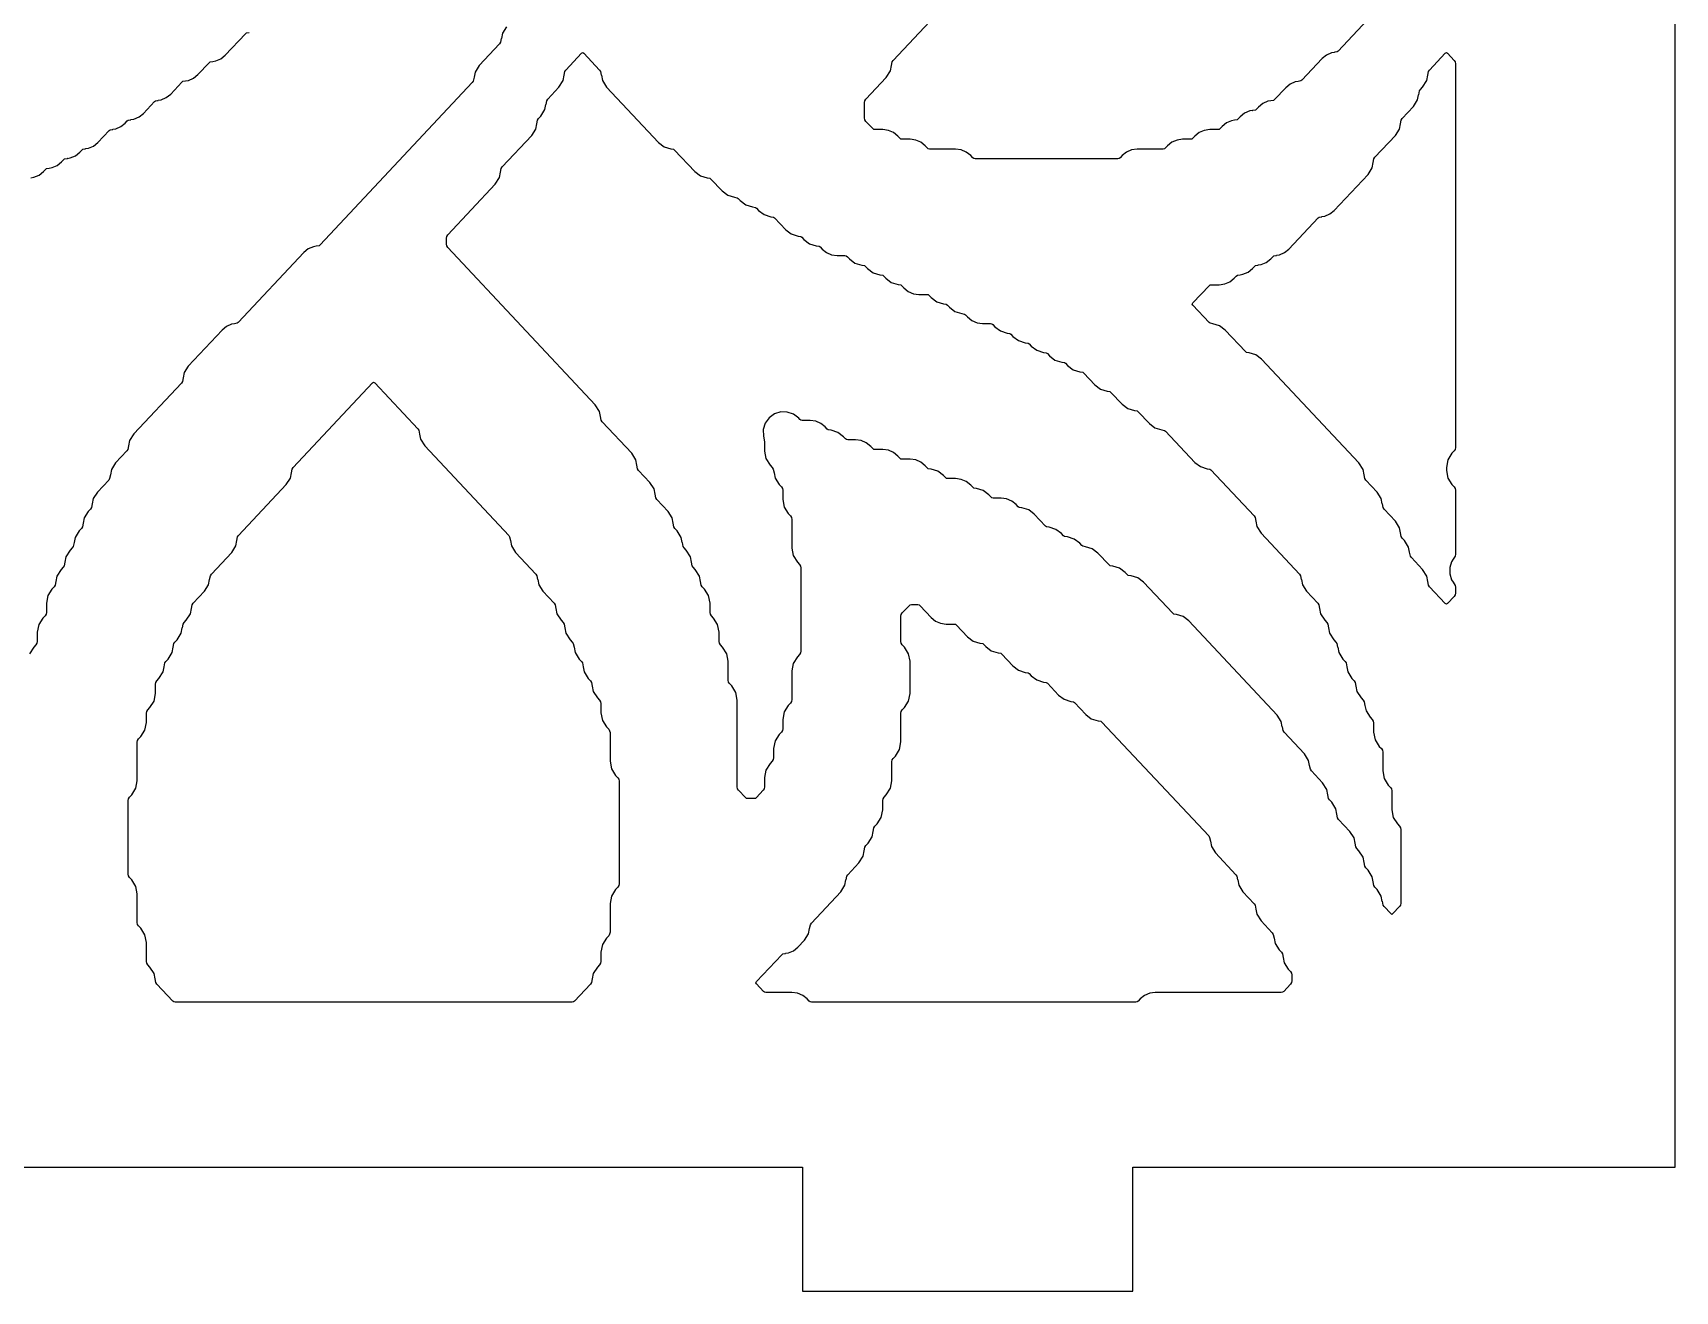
# Model space of a CAD drawing. Header units: millimetres. Extents: x 10 to 410, y 18 to 283.
# Drawn here: x 33.49 to 73.27, y 21 to 51.48 of the extents above; entities that cross this region are included whole.
import ezdxf

# ---------------------------------------------------------------- set-up
doc = ezdxf.new("R2010")
doc.units = ezdxf.units.MM
doc.layers.add('CUT', color=1, linetype='Continuous')

msp = doc.modelspace()

# ---------------------------------------------------------------- linework, layer by layer
at = {"layer": 'CUT'}
for points in [[(60.134, 24), (73.2679, 24), (73.2679, 144), (60.134, 144), (60.134, 147), (52.134, 147), (52.134, 144), (31.134, 144), (31.134, 147), (23.134, 147), (23.134, 144), (10, 144), (10, 24), (23.134, 24), (23.134, 21), (31.134, 21), (31.134, 24), (52.134, 24), (52.134, 21), (60.134, 21)], [(45.7159, 49.3636), (45.7398, 49.4013), (45.7924, 49.4574), (45.8927, 49.6155), (45.917, 49.7432), (45.9189, 49.7429), (45.9361, 49.8332), (45.96, 49.8709), (46.2328, 50.1618), (46.333, 50.3199), (46.3574, 50.4476), (46.3592, 50.4473), (46.3765, 50.5376), (46.4004, 50.5753), (46.7804, 50.9806), (46.8085, 51.0021), (46.8365, 50.9806), (47.2165, 50.5753), (47.2405, 50.5376), (47.2577, 50.4473), (47.2596, 50.4476), (47.2839, 50.3199), (47.3841, 50.1618), (48.642, 48.8204), (48.778, 48.7179), (48.9406, 48.6669), (49.0088, 48.6578), (49.0337, 48.6376), (49.5228, 48.116), (49.6588, 48.0135), (49.8214, 47.9625), (49.8896, 47.9534), (49.9145, 47.9332), (50.1834, 47.6464), (50.3194, 47.5438), (50.4819, 47.4929), (50.5502, 47.4838), (50.575, 47.4636), (50.6238, 47.4116), (50.7598, 47.309), (50.9223, 47.2581), (50.9905, 47.249), (51.0154, 47.2288), (51.0641, 47.1768), (51.2001, 47.0742), (51.3627, 47.0233), (51.4309, 47.0142), (51.4558, 46.994), (51.7247, 46.7072), (51.8607, 46.6046), (52.0233, 46.5537), (52.0915, 46.5446), (52.1164, 46.5244), (52.1651, 46.4724), (52.3011, 46.3698), (52.4636, 46.3189), (52.5319, 46.3098), (52.5568, 46.2896), (52.6055, 46.2376), (52.711, 46.1521), (52.8356, 46.0981), (52.9702, 46.0797), (53.1599, 46.0797), (53.1921, 46.0752), (53.2173, 46.0548), (53.266, 46.0028), (53.402, 45.9002), (53.5646, 45.8493), (53.6328, 45.8402), (53.6577, 45.82), (53.7064, 45.768), (53.8424, 45.6654), (54.005, 45.6145), (54.0732, 45.6053), (54.0981, 45.5852), (54.1468, 45.5332), (54.2828, 45.4306), (54.4454, 45.3797), (54.5136, 45.3705), (54.5385, 45.3504), (54.5872, 45.2984), (54.6927, 45.2129), (54.8173, 45.1589), (54.9519, 45.1405), (55.1416, 45.1405), (55.1738, 45.136), (55.1991, 45.1156), (55.2478, 45.0636), (55.3838, 44.961), (55.5463, 44.9101), (55.6146, 44.9009), (55.6394, 44.8808), (55.6882, 44.8288), (55.8241, 44.7262), (55.9867, 44.6753), (56.0549, 44.6661), (56.0798, 44.646), (56.1285, 44.594), (56.234, 44.5085), (56.3587, 44.4545), (56.4933, 44.4361), (56.6829, 44.4361), (56.7151, 44.4316), (56.7404, 44.4112), (56.7891, 44.3592), (56.9251, 44.2566), (57.0877, 44.2057), (57.1559, 44.1965), (57.1808, 44.1764), (57.2295, 44.1244), (57.3655, 44.0218), (57.528, 43.9709), (57.5963, 43.9617), (57.6212, 43.9416), (57.6699, 43.8896), (57.8059, 43.787), (57.9684, 43.7361), (58.0367, 43.7269), (58.0615, 43.7068), (58.1103, 43.6548), (58.2463, 43.5522), (58.4088, 43.5013), (58.477, 43.4921), (58.5019, 43.472), (58.5506, 43.42), (58.6866, 43.3174), (58.8492, 43.2665), (58.9174, 43.2573), (58.9423, 43.2372), (59.2112, 42.9504), (59.3472, 42.8478), (59.5098, 42.7969), (59.578, 42.7877), (59.6029, 42.7676), (59.8718, 42.4808), (60.0078, 42.3782), (60.1703, 42.3272), (60.2386, 42.3181), (60.2635, 42.298), (60.5324, 42.0112), (60.6684, 41.9086), (60.8309, 41.8576), (60.8991, 41.8485), (60.924, 41.8284), (61.6333, 41.072), (61.7693, 40.9694), (61.9319, 40.9184), (62.0001, 40.9093), (62.025, 40.8892), (63.0703, 39.7745), (63.0942, 39.7367), (63.1114, 39.6464), (63.1133, 39.6468), (63.1376, 39.5191), (63.2379, 39.361), (64.1713, 38.3657), (64.1952, 38.3279), (64.2124, 38.2376), (64.2143, 38.238), (64.2386, 38.1103), (64.3388, 37.9522), (64.6116, 37.6613), (64.6356, 37.6235), (64.6528, 37.5332), (64.6547, 37.5336), (64.679, 37.4059), (64.7792, 37.2478), (64.8318, 37.1917), (64.8558, 37.1539), (64.873, 37.0636), (64.8748, 37.064), (64.8992, 36.9363), (64.9994, 36.7782), (65.052, 36.7221), (65.076, 36.6843), (65.0932, 36.594), (65.095, 36.5944), (65.1194, 36.4667), (65.2196, 36.3086), (65.2722, 36.2525), (65.2961, 36.2147), (65.3134, 36.1244), (65.3152, 36.1248), (65.3396, 35.9971), (65.4398, 35.839), (65.4924, 35.7829), (65.5163, 35.7451), (65.5335, 35.6548), (65.5354, 35.6552), (65.5598, 35.5275), (65.66, 35.3694), (65.7126, 35.3133), (65.7365, 35.2755), (65.7537, 35.1852), (65.7556, 35.1856), (65.7799, 35.0579), (65.8802, 34.8998), (65.9328, 34.8437), (65.9567, 34.8059), (65.9651, 34.762), (65.9651, 34.5374), (66.0001, 34.3535), (66.1004, 34.1954), (66.153, 34.1393), (66.1769, 34.1015), (66.1853, 34.0576), (66.1853, 33.5982), (66.2203, 33.4143), (66.3206, 33.2562), (66.3732, 33.2001), (66.3971, 33.1623), (66.4055, 33.1184), (66.4055, 32.659), (66.4405, 32.4751), (66.5407, 32.317), (66.5934, 32.2609), (66.6173, 32.2231), (66.6257, 32.1792), (66.6257, 30.3952), (66.6173, 30.3513), (66.5934, 30.3136), (66.4335, 30.1431), (66.4055, 30.1216), (66.3774, 30.1431), (66.2176, 30.3136), (66.1936, 30.3513), (66.1764, 30.4416), (66.1746, 30.4413), (66.1502, 30.5689), (66.05, 30.7271), (65.9974, 30.7832), (65.9735, 30.8209), (65.9562, 30.9112), (65.9544, 30.9109), (65.93, 31.0385), (65.8298, 31.1967), (65.7772, 31.2528), (65.7533, 31.2905), (65.7361, 31.3808), (65.7342, 31.3805), (65.7098, 31.5081), (65.6096, 31.6663), (65.557, 31.7224), (65.5331, 31.7601), (65.5159, 31.8504), (65.514, 31.8501), (65.4897, 31.9778), (65.3894, 32.1359), (65.1166, 32.4268), (65.0927, 32.4645), (65.0755, 32.5548), (65.0736, 32.5545), (65.0493, 32.6822), (64.949, 32.8403), (64.8964, 32.8964), (64.8725, 32.9341), (64.8553, 33.0244), (64.8534, 33.0241), (64.8291, 33.1518), (64.7288, 33.3099), (64.456, 33.6008), (64.4321, 33.6385), (64.4149, 33.7288), (64.413, 33.7285), (64.3887, 33.8562), (64.2885, 34.0143), (63.7955, 34.54), (63.7715, 34.5777), (63.7543, 34.668), (63.7525, 34.6677), (63.7281, 34.7954), (63.6279, 34.9535), (61.4892, 37.2341), (61.3532, 37.3367), (61.1907, 37.3876), (61.1224, 37.3967), (61.0975, 37.4169), (60.3883, 38.1733), (60.2523, 38.2759), (60.0897, 38.3268), (60.0215, 38.336), (59.9966, 38.3561), (59.9479, 38.4081), (59.8119, 38.5107), (59.6493, 38.5616), (59.5811, 38.5708), (59.5562, 38.5909), (59.2873, 38.8777), (59.1513, 38.9803), (58.9888, 39.0312), (58.9205, 39.0404), (58.8956, 39.0605), (58.8469, 39.1125), (58.7109, 39.2151), (58.5484, 39.266), (58.4801, 39.2752), (58.4553, 39.2953), (58.4065, 39.3473), (58.2705, 39.4499), (58.108, 39.5008), (58.0398, 39.51), (58.0149, 39.5301), (57.746, 39.8169), (57.61, 39.9195), (57.4474, 39.9704), (57.3792, 39.9796), (57.3543, 39.9997), (57.3056, 40.0517), (57.2001, 40.1372), (57.0754, 40.1912), (56.9409, 40.2096), (56.7512, 40.2096), (56.719, 40.2141), (56.6937, 40.2345), (56.645, 40.2865), (56.509, 40.3891), (56.3465, 40.44), (56.2782, 40.4492), (56.2533, 40.4693), (56.2046, 40.5213), (56.0991, 40.6068), (55.9745, 40.6608), (55.8399, 40.6792), (55.6502, 40.6792), (55.618, 40.6837), (55.5928, 40.7041), (55.5441, 40.7561), (55.4081, 40.8587), (55.2455, 40.9096), (55.1773, 40.9188), (55.1524, 40.9389), (55.1037, 40.9909), (54.9982, 41.0764), (54.8735, 41.1304), (54.739, 41.1488), (54.5493, 41.1488), (54.5171, 41.1533), (54.4918, 41.1737), (54.4431, 41.2257), (54.3376, 41.3112), (54.213, 41.3652), (54.0784, 41.3836), (53.8887, 41.3836), (53.8565, 41.3881), (53.8312, 41.4085), (53.7825, 41.4605), (53.677, 41.546), (53.5524, 41.6), (53.4178, 41.6184), (53.2281, 41.6184), (53.1959, 41.6229), (53.1707, 41.6433), (53.122, 41.6953), (52.986, 41.7979), (52.8234, 41.8489), (52.7552, 41.858), (52.7303, 41.8781), (52.6816, 41.9301), (52.5761, 42.0156), (52.4514, 42.0696), (52.3169, 42.0881), (52.1272, 42.0881), (52.095, 42.0925), (52.0697, 42.1129), (52.0424, 42.1421), (51.9154, 42.2399), (51.7639, 42.2925), (51.6036, 42.2945), (51.4509, 42.2456), (51.3215, 42.1509), (51.2287, 42.0201), (51.1821, 41.8667), (51.1865, 41.7064), (51.2123, 41.5712), (51.2123, 41.3466), (51.2473, 41.1627), (51.3476, 41.0046), (51.4002, 40.9485), (51.4241, 40.9107), (51.4413, 40.8204), (51.4432, 40.8208), (51.4675, 40.6931), (51.5678, 40.535), (51.6204, 40.4789), (51.6443, 40.4411), (51.6527, 40.3972), (51.6527, 40.1726), (51.6877, 39.9887), (51.7879, 39.8306), (51.8406, 39.7745), (51.8645, 39.7367), (51.8729, 39.6928), (51.8729, 38.9986), (51.9079, 38.8147), (52.0081, 38.6566), (52.0607, 38.6005), (52.0847, 38.5627), (52.093, 38.5188), (52.093, 36.5001), (52.0847, 36.4561), (52.0607, 36.4184), (52.0081, 36.3623), (51.9079, 36.2042), (51.8729, 36.0203), (51.8729, 35.326), (51.8645, 35.2821), (51.8406, 35.2444), (51.7879, 35.1883), (51.6877, 35.0302), (51.6527, 34.8463), (51.6527, 34.6216), (51.6443, 34.5777), (51.6204, 34.54), (51.5678, 34.4839), (51.4675, 34.3258), (51.4325, 34.1419), (51.4325, 33.9172), (51.4241, 33.8733), (51.4002, 33.8356), (51.3476, 33.7795), (51.2473, 33.6214), (51.2123, 33.4375), (51.2123, 33.2128), (51.2039, 33.1689), (51.18, 33.1312), (51.0154, 32.9557), (50.9902, 32.9352), (50.958, 32.9308), (50.806, 32.9308), (50.7738, 32.9352), (50.7486, 32.9557), (50.584, 33.1312), (50.5601, 33.1689), (50.5517, 33.2128), (50.5517, 35.3159), (50.5167, 35.4998), (50.4164, 35.6579), (50.3638, 35.714), (50.3399, 35.7517), (50.3315, 35.7956), (50.3315, 36.2551), (50.2965, 36.439), (50.1962, 36.5971), (50.1436, 36.6532), (50.1197, 36.6909), (50.1113, 36.7349), (50.1113, 36.9595), (50.0763, 37.1434), (49.976, 37.3015), (49.9234, 37.3576), (49.8995, 37.3953), (49.8911, 37.4393), (49.8911, 37.6639), (49.8561, 37.8478), (49.7559, 38.0059), (49.7032, 38.062), (49.6793, 38.0997), (49.6621, 38.19), (49.6602, 38.1897), (49.6359, 38.3174), (49.5357, 38.4755), (49.4831, 38.5316), (49.4591, 38.5693), (49.4419, 38.6596), (49.44, 38.6593), (49.4157, 38.787), (49.3155, 38.9451), (49.2629, 39.0012), (49.2389, 39.0389), (49.2217, 39.1292), (49.2199, 39.1289), (49.1955, 39.2566), (49.0953, 39.4147), (49.0427, 39.4708), (49.0187, 39.5086), (49.0015, 39.5988), (48.9997, 39.5985), (48.9753, 39.7262), (48.8751, 39.8843), (48.6023, 40.1752), (48.5784, 40.213), (48.5612, 40.3033), (48.5593, 40.3029), (48.5349, 40.4306), (48.4347, 40.5887), (48.1619, 40.8796), (48.138, 40.9174), (48.1208, 41.0077), (48.1189, 41.0073), (48.0946, 41.135), (47.9943, 41.2931), (47.2811, 42.0536), (47.2572, 42.0914), (47.24, 42.1817), (47.2381, 42.1813), (47.2138, 42.309), (47.1136, 42.4671), (43.5379, 46.28), (43.514, 46.3178), (43.5056, 46.3617), (43.5056, 46.502), (43.514, 46.546), (43.5379, 46.5837), (44.6915, 47.8138), (44.7917, 47.9719), (44.816, 48.0996), (44.8179, 48.0993), (44.8351, 48.1896), (44.859, 48.2273), (45.5722, 48.9878), (45.6725, 49.1459), (45.6968, 49.2736), (45.6987, 49.2733)], [(62.5902, 45.5332), (62.6389, 45.5852), (62.6641, 45.6056), (62.7301, 45.6147), (62.7296, 45.6188), (62.8004, 45.6285), (62.925, 45.6825), (63.0306, 45.768), (63.0793, 45.82), (63.1045, 45.8404), (63.1705, 45.8495), (63.17, 45.8536), (63.2408, 45.8633), (63.3654, 45.9173), (63.4709, 46.0028), (63.5196, 46.0548), (63.5449, 46.0752), (63.6109, 46.0843), (63.6103, 46.0884), (63.6812, 46.0981), (63.8058, 46.1521), (63.9113, 46.2376), (64.6206, 46.994), (64.6458, 47.0145), (64.7119, 47.0235), (64.7113, 47.0276), (64.7821, 47.0373), (64.9068, 47.0913), (65.0123, 47.1768), (65.8298, 48.0486), (65.93, 48.2067), (65.9544, 48.3344), (65.9562, 48.3341), (65.9735, 48.4244), (65.9974, 48.4621), (66.4904, 48.9878), (66.5906, 49.1459), (66.6149, 49.2736), (66.6168, 49.2733), (66.634, 49.3636), (66.658, 49.4013), (66.9308, 49.6922), (67.031, 49.8503), (67.0553, 49.978), (67.0572, 49.9777), (67.0744, 50.068), (67.0983, 50.1057), (67.1509, 50.1618), (67.2512, 50.3199), (67.2755, 50.4476), (67.2774, 50.4473), (67.2946, 50.5376), (67.3185, 50.5753), (67.6986, 50.9806), (67.7266, 51.0021), (67.7546, 50.9806), (67.9145, 50.8101), (67.9384, 50.7724), (67.9468, 50.7285), (67.9468, 41.4309), (67.9384, 41.387), (67.9145, 41.3492), (67.8619, 41.2931), (67.7617, 41.135), (67.7266, 40.9511), (67.7266, 40.877), (67.7617, 40.6931), (67.8619, 40.535), (67.9145, 40.4789), (67.9384, 40.4411), (67.9468, 40.3972), (67.9468, 38.8481), (67.9384, 38.8041), (67.8892, 38.7265), (67.8919, 38.7248), (67.8522, 38.667), (67.8076, 38.5237), (67.8076, 38.3736), (67.8522, 38.2303), (67.8919, 38.1725), (67.8892, 38.1708), (67.9384, 38.0931), (67.9468, 38.0492), (67.9468, 37.9089), (67.9384, 37.8649), (67.9145, 37.8272), (67.7546, 37.6567), (67.7266, 37.6352), (67.6986, 37.6567), (67.3185, 38.062), (67.2946, 38.0997), (67.2774, 38.19), (67.2755, 38.1897), (67.2512, 38.3174), (67.1509, 38.4755), (66.8781, 38.7664), (66.8542, 38.8041), (66.837, 38.8944), (66.8351, 38.8941), (66.8108, 39.0218), (66.7106, 39.1799), (66.658, 39.236), (66.634, 39.2738), (66.6168, 39.364), (66.6149, 39.3637), (66.5906, 39.4914), (66.4904, 39.6495), (66.2176, 39.9404), (66.1936, 39.9782), (66.1764, 40.0684), (66.1746, 40.0681), (66.1502, 40.1958), (66.05, 40.3539), (65.7772, 40.6448), (65.7533, 40.6826), (65.7361, 40.7729), (65.7342, 40.7725), (65.7098, 40.9002), (65.6096, 41.0583), (63.2507, 43.5737), (63.1147, 43.6763), (62.9522, 43.7273), (62.884, 43.7364), (62.8591, 43.7565), (62.37, 44.2781), (62.234, 44.3807), (62.0714, 44.4317), (62.0032, 44.4408), (61.9783, 44.4609), (61.5871, 44.8781), (61.5681, 44.9057), (61.5871, 44.9332), (61.9783, 45.3504), (62.0036, 45.3708), (62.0358, 45.3753), (62.2255, 45.3753), (62.36, 45.3937), (62.4847, 45.4477)], [(36.104, 29.7879), (36.0514, 29.844), (36.0275, 29.8817), (36.0191, 29.9256), (36.0191, 30.6198), (35.9841, 30.8037), (35.8838, 30.9619), (35.8312, 31.018), (35.8073, 31.0557), (35.7989, 31.0996), (35.7989, 32.8836), (35.8073, 32.9275), (35.8312, 32.9653), (35.8838, 33.0214), (35.9841, 33.1795), (36.0191, 33.3634), (36.0191, 34.2924), (36.0275, 34.3363), (36.0514, 34.3741), (36.104, 34.4302), (36.2042, 34.5883), (36.2393, 34.7722), (36.2393, 34.9968), (36.2477, 35.0407), (36.2716, 35.0785), (36.3242, 35.1346), (36.4244, 35.2927), (36.4595, 35.4766), (36.4595, 35.7012), (36.4679, 35.7451), (36.4918, 35.7829), (36.5444, 35.839), (36.6446, 35.9971), (36.669, 36.1248), (36.6708, 36.1244), (36.688, 36.2147), (36.712, 36.2525), (36.7646, 36.3086), (36.8648, 36.4667), (36.8892, 36.5944), (36.891, 36.594), (36.9082, 36.6843), (36.9322, 36.7221), (36.9848, 36.7782), (37.085, 36.9363), (37.1093, 37.064), (37.1112, 37.0636), (37.1284, 37.1539), (37.1524, 37.1917), (37.205, 37.2478), (37.3052, 37.4059), (37.3295, 37.5336), (37.3314, 37.5332), (37.3486, 37.6235), (37.3726, 37.6613), (37.6453, 37.9522), (37.7456, 38.1103), (37.7699, 38.238), (37.7718, 38.2376), (37.789, 38.3279), (37.8129, 38.3657), (38.3059, 38.8914), (38.4062, 39.0495), (38.4305, 39.1772), (38.4324, 39.1768), (38.4496, 39.2671), (38.4735, 39.3049), (39.6271, 40.535), (39.7273, 40.6931), (39.7516, 40.8208), (39.7535, 40.8204), (39.7707, 40.9107), (39.7947, 40.9485), (41.716, 42.9974), (41.7441, 43.0189), (41.7721, 42.9974), (42.8127, 41.8877), (42.8367, 41.8499), (42.8539, 41.7596), (42.8557, 41.76), (42.8801, 41.6323), (42.9803, 41.4742), (45.0146, 39.3049), (45.0386, 39.2671), (45.0558, 39.1768), (45.0576, 39.1772), (45.082, 39.0495), (45.1822, 38.8914), (45.6752, 38.3657), (45.6991, 38.3279), (45.7163, 38.2376), (45.7182, 38.238), (45.7426, 38.1103), (45.8428, 37.9522), (46.1156, 37.6613), (46.1395, 37.6235), (46.1567, 37.5332), (46.1586, 37.5336), (46.1829, 37.4059), (46.2832, 37.2478), (46.3358, 37.1917), (46.3597, 37.1539), (46.3769, 37.0636), (46.3788, 37.064), (46.4031, 36.9363), (46.5034, 36.7782), (46.556, 36.7221), (46.5799, 36.6843), (46.5971, 36.594), (46.599, 36.5944), (46.6233, 36.4667), (46.7236, 36.3086), (46.7762, 36.2525), (46.8001, 36.2147), (46.8173, 36.1244), (46.8192, 36.1248), (46.8435, 35.9971), (46.9437, 35.839), (46.9964, 35.7829), (47.0203, 35.7451), (47.0375, 35.6548), (47.0394, 35.6552), (47.0637, 35.5275), (47.1639, 35.3694), (47.2165, 35.3133), (47.2405, 35.2755), (47.2488, 35.2316), (47.2488, 35.007), (47.2839, 34.8231), (47.3841, 34.665), (47.4367, 34.6089), (47.4607, 34.5711), (47.469, 34.5272), (47.469, 33.833), (47.5041, 33.6491), (47.6043, 33.491), (47.6569, 33.4349), (47.6809, 33.3971), (47.6892, 33.3532), (47.6892, 30.8648), (47.6809, 30.8209), (47.6569, 30.7832), (47.6043, 30.7271), (47.5041, 30.5689), (47.469, 30.385), (47.469, 29.6908), (47.4607, 29.6469), (47.4367, 29.6092), (47.3841, 29.5531), (47.2839, 29.3949), (47.2488, 29.211), (47.2488, 28.9864), (47.2405, 28.9425), (47.2165, 28.9048), (47.1639, 28.8487), (47.0637, 28.6905), (47.0394, 28.5629), (47.0375, 28.5632), (47.0203, 28.4729), (46.9964, 28.4352), (46.6116, 28.0249), (46.5864, 28.0044), (46.5542, 28), (36.934, 28), (36.9018, 28.0044), (36.8765, 28.0249), (36.4918, 28.4352), (36.4679, 28.4729), (36.4506, 28.5632), (36.4488, 28.5629), (36.4244, 28.6905), (36.3242, 28.8487), (36.2716, 28.9048), (36.2477, 28.9425), (36.2393, 28.9864), (36.2393, 29.4458), (36.2042, 29.6297)], [(52.021, 29.332), (52.178, 29.4993), (52.2782, 29.6575), (52.3025, 29.7852), (52.3044, 29.7848), (52.3216, 29.8751), (52.3455, 29.9129), (53.0587, 30.6734), (53.159, 30.8315), (53.1833, 30.9592), (53.1852, 30.9588), (53.2024, 31.0491), (53.2263, 31.0869), (53.4991, 31.3778), (53.5993, 31.5359), (53.6237, 31.6636), (53.6255, 31.6632), (53.6428, 31.7535), (53.6667, 31.7913), (53.7193, 31.8474), (53.8195, 32.0055), (53.8439, 32.1332), (53.8457, 32.1328), (53.8629, 32.2231), (53.8869, 32.2609), (53.9395, 32.317), (54.0397, 32.4751), (54.0748, 32.659), (54.0748, 32.8836), (54.0831, 32.9275), (54.1071, 32.9653), (54.1597, 33.0214), (54.2599, 33.1795), (54.295, 33.3634), (54.295, 33.8228), (54.3033, 33.8667), (54.3273, 33.9045), (54.3799, 33.9606), (54.4801, 34.1187), (54.5152, 34.3026), (54.5152, 34.9968), (54.5235, 35.0407), (54.5475, 35.0785), (54.6001, 35.1346), (54.7003, 35.2927), (54.7353, 35.4766), (54.7353, 36.2551), (54.7003, 36.439), (54.6001, 36.5971), (54.5475, 36.6532), (54.5235, 36.6909), (54.5152, 36.7349), (54.5152, 37.3448), (54.5235, 37.3887), (54.5475, 37.4265), (54.712, 37.6019), (54.7373, 37.6224), (54.7695, 37.6268), (54.9214, 37.6268), (54.9536, 37.6224), (54.9789, 37.6019), (55.2478, 37.3152), (55.3533, 37.2297), (55.4779, 37.1757), (55.6125, 37.1572), (55.8022, 37.1572), (55.8344, 37.1528), (55.8596, 37.1323), (56.1285, 36.8456), (56.2645, 36.743), (56.4271, 36.692), (56.4953, 36.6829), (56.5202, 36.6627), (56.5689, 36.6108), (56.7049, 36.5082), (56.8675, 36.4572), (56.9357, 36.4481), (56.9606, 36.4279), (57.2295, 36.1412), (57.3655, 36.0386), (57.528, 35.9876), (57.5963, 35.9785), (57.6212, 35.9583), (57.6699, 35.9064), (57.8059, 35.8038), (57.9684, 35.7528), (58.0367, 35.7437), (58.0615, 35.7235), (58.3304, 35.4368), (58.4664, 35.3342), (58.629, 35.2832), (58.6972, 35.2741), (58.7221, 35.2539), (58.991, 34.9672), (59.127, 34.8646), (59.2896, 34.8136), (59.3578, 34.8045), (59.3827, 34.7843), (61.9693, 32.0261), (61.9933, 31.9883), (62.0105, 31.898), (62.0124, 31.8984), (62.0367, 31.7707), (62.1369, 31.6126), (62.6299, 31.0869), (62.6538, 31.0491), (62.6711, 30.9588), (62.6729, 30.9592), (62.6973, 30.8315), (62.7975, 30.6734), (63.0703, 30.3825), (63.0942, 30.3447), (63.1114, 30.2544), (63.1133, 30.2548), (63.1376, 30.1271), (63.2379, 29.9689), (63.5107, 29.6781), (63.5346, 29.6403), (63.5518, 29.55), (63.5537, 29.5504), (63.578, 29.4227), (63.6783, 29.2645), (63.7309, 29.2084), (63.7548, 29.1707), (63.772, 29.0804), (63.7739, 29.0808), (63.7982, 28.9531), (63.8985, 28.7949), (63.9511, 28.7388), (63.975, 28.7011), (63.9834, 28.6572), (63.9834, 28.5168), (63.975, 28.4729), (63.9511, 28.4352), (63.7865, 28.2597), (63.7613, 28.2392), (63.7291, 28.2348), (60.6769, 28.2348), (60.5423, 28.2164), (60.4177, 28.1624), (60.3122, 28.0768), (60.2635, 28.0249), (60.2382, 28.0044), (60.206, 28), (52.3474, 28), (52.3152, 28.0044), (52.2899, 28.0249), (52.2412, 28.0768), (52.1357, 28.1624), (52.011, 28.2164), (51.8765, 28.2348), (51.2464, 28.2348), (51.2142, 28.2392), (51.1889, 28.2597), (51.0179, 28.4421), (50.999, 28.4696), (51.0179, 28.4971), (51.6293, 29.1491), (51.6546, 29.1696), (51.7206, 29.1786), (51.72, 29.1827), (51.7909, 29.1925), (51.9155, 29.2464)]]:
    msp.add_lwpolyline(points, close=True, dxfattribs=at)
for points in [[(65.9328, 51.9152), (65.1077, 51.0354), (65.0824, 51.0149), (65.0164, 51.0058), (65.017, 51.0017), (64.9461, 50.992), (64.8215, 50.938), (64.716, 50.8525), (64.2269, 50.331), (64.2016, 50.3105), (64.1356, 50.3014), (64.1362, 50.2973), (64.0654, 50.2876), (63.9407, 50.2336), (63.8352, 50.1481), (63.5663, 49.8614), (63.5411, 49.8409), (63.4751, 49.8318), (63.4756, 49.8277), (63.4048, 49.818), (63.2802, 49.764), (63.1746, 49.6785), (63.1259, 49.6266), (63.1007, 49.6061), (63.0347, 49.597), (63.0352, 49.5929), (62.9644, 49.5832), (62.8398, 49.5292), (62.7343, 49.4437), (62.6856, 49.3918), (62.6603, 49.3713), (62.5943, 49.3622), (62.5949, 49.3581), (62.524, 49.3484), (62.3994, 49.2944), (62.2939, 49.2089), (62.2452, 49.157), (62.2199, 49.1365), (62.1877, 49.1321), (61.998, 49.1321), (61.8635, 49.1136), (61.7388, 49.0596), (61.6333, 48.9741), (61.5846, 48.9222), (61.5594, 48.9017), (61.5271, 48.8973), (61.3375, 48.8973), (61.2029, 48.8788), (61.0782, 48.8248), (60.9727, 48.7393), (60.924, 48.6874), (60.8988, 48.6669), (60.8666, 48.6625), (60.2365, 48.6625), (60.1019, 48.644), (59.9773, 48.59), (59.8718, 48.5045), (59.8231, 48.4526), (59.7978, 48.4321), (59.7656, 48.4277), (56.3108, 48.4277), (56.2786, 48.4321), (56.2533, 48.4526), (56.2046, 48.5045), (56.0991, 48.59), (55.9745, 48.644), (55.8399, 48.6625), (55.2098, 48.6625), (55.1776, 48.6669), (55.1524, 48.6874), (55.1037, 48.7393), (54.9982, 48.8248), (54.8735, 48.8788), (54.739, 48.8973), (54.5493, 48.8973), (54.5171, 48.9017), (54.4918, 48.9222), (54.4431, 48.9741), (54.3376, 49.0596), (54.213, 49.1136), (54.0784, 49.1321), (53.8887, 49.1321), (53.8565, 49.1365), (53.8312, 49.157), (53.6667, 49.3324), (53.6428, 49.3702), (53.6344, 49.4141), (53.6344, 49.7893), (53.6428, 49.8332), (53.6667, 49.8709), (54.1597, 50.3966), (54.2599, 50.5547), (54.2842, 50.6824), (54.2861, 50.6821), (54.3033, 50.7724), (54.3273, 50.8101), (56.4735, 53.0988)], [(44.962, 51.6243), (44.8618, 51.4662), (44.8375, 51.3385), (44.8356, 51.3389), (44.8184, 51.2486), (44.7944, 51.2108), (44.3015, 50.6851), (44.2012, 50.527), (44.1769, 50.3993), (44.175, 50.3997), (44.1578, 50.3094), (44.1339, 50.2716), (40.4463, 46.3394), (40.421, 46.3189), (40.355, 46.3098), (40.3556, 46.3057), (40.2847, 46.296), (40.1601, 46.242), (40.0546, 46.1565), (38.4645, 44.4609), (38.4393, 44.4405), (38.3733, 44.4314), (38.3739, 44.4273), (38.303, 44.4176), (38.1784, 44.3636), (38.0729, 44.2781), (37.2553, 43.4063), (37.1551, 43.2482), (37.1308, 43.1205), (37.1289, 43.1209), (37.1117, 43.0306), (37.0878, 42.9928), (35.9342, 41.7627), (35.834, 41.6046), (35.8096, 41.4769), (35.8078, 41.4773), (35.7905, 41.387), (35.7666, 41.3492), (35.4938, 41.0583), (35.3936, 40.9002), (35.3692, 40.7725), (35.3674, 40.7729), (35.3502, 40.6826), (35.3262, 40.6448), (35.0534, 40.3539), (34.9532, 40.1958), (34.9289, 40.0681), (34.927, 40.0684), (34.9098, 39.9782), (34.8858, 39.9404), (34.8332, 39.8843), (34.733, 39.7262), (34.7087, 39.5985), (34.7068, 39.5988), (34.6896, 39.5086), (34.6657, 39.4708), (34.613, 39.4147), (34.5128, 39.2566), (34.4885, 39.1289), (34.4866, 39.1292), (34.4694, 39.0389), (34.4455, 39.0012), (34.3929, 38.9451), (34.2926, 38.787), (34.2683, 38.6593), (34.2664, 38.6596), (34.2492, 38.5693), (34.2253, 38.5316), (34.1727, 38.4755), (34.0724, 38.3174), (34.0481, 38.1897), (34.0462, 38.19), (34.029, 38.0997), (34.0051, 38.062), (33.9525, 38.0059), (33.8522, 37.8478), (33.8172, 37.6639), (33.8172, 37.4393), (33.8088, 37.3953), (33.7849, 37.3576), (33.7323, 37.3015), (33.6321, 37.1434), (33.597, 36.9595), (33.597, 36.7349), (33.5886, 36.6909), (33.5647, 36.6532), (33.5121, 36.5971), (33.4119, 36.439)], [(33.4442, 47.9668), (33.515, 47.9765), (33.6396, 48.0305), (33.7451, 48.116), (33.7939, 48.168), (33.8191, 48.1885), (33.8851, 48.1975), (33.8845, 48.2016), (33.9554, 48.2113), (34.08, 48.2653), (34.1855, 48.3508), (34.2342, 48.4028), (34.2595, 48.4233), (34.3255, 48.4323), (34.3249, 48.4364), (34.3958, 48.4461), (34.5204, 48.5001), (34.6259, 48.5856), (34.6746, 48.6376), (34.6999, 48.6581), (34.7659, 48.6671), (34.7653, 48.6712), (34.8361, 48.6809), (34.9608, 48.7349), (35.0663, 48.8204), (35.3352, 49.1072), (35.3604, 49.1277), (35.4264, 49.1367), (35.4259, 49.1408), (35.4967, 49.1505), (35.6214, 49.2045), (35.7269, 49.2901), (35.7756, 49.342), (35.8008, 49.3625), (35.8668, 49.3715), (35.8663, 49.3756), (35.9371, 49.3853), (36.0617, 49.4393), (36.1672, 49.5249), (36.4361, 49.8116), (36.4614, 49.8321), (36.5274, 49.8411), (36.5268, 49.8452), (36.5977, 49.8549), (36.7223, 49.9089), (36.8278, 49.9945), (37.0967, 50.2812), (37.122, 50.3017), (37.188, 50.3107), (37.1874, 50.3148), (37.2582, 50.3245), (37.3829, 50.3785), (37.4884, 50.4641), (37.7573, 50.7508), (37.7825, 50.7713), (37.8485, 50.7803), (37.848, 50.7844), (37.9188, 50.7941), (38.0435, 50.8481), (38.149, 50.9337), (38.6381, 51.4552), (38.6633, 51.4757), (38.7293, 51.4847)]]:
    msp.add_lwpolyline(points, dxfattribs=at)

doc.saveas('drawing.dxf')
